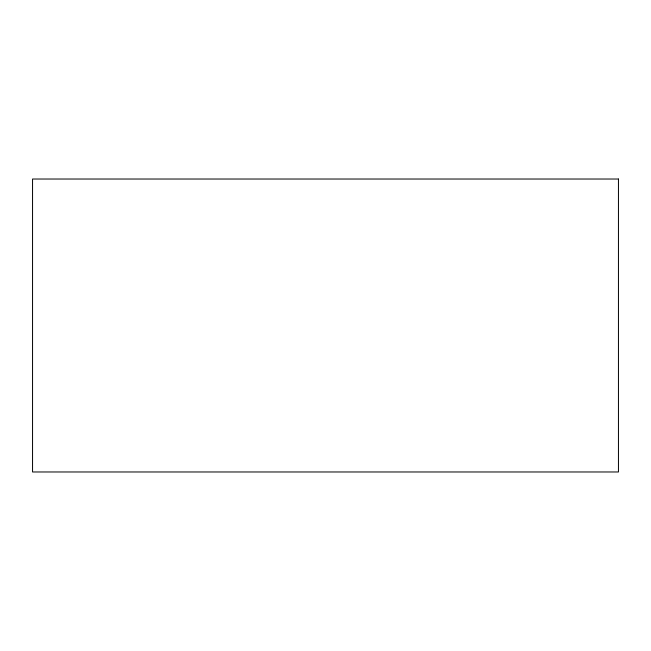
<?xml version="1.0" encoding="UTF-8"?>
<svg xmlns="http://www.w3.org/2000/svg" width="651" height="651" viewBox="0 0 651 651"><rect width="100%" height="100%" fill="white"/><g stroke="black" fill="none" stroke-linecap="round" stroke-linejoin="round"><path stroke-width="0.98" d="M618.45 179.025L32.55 179.025L32.55 471.975L618.45 471.975L618.45 179.025"/></g></svg>
